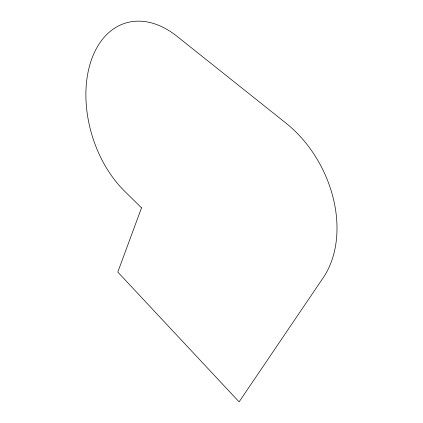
<?xml version="1.0" encoding="UTF-8"?>
<svg xmlns="http://www.w3.org/2000/svg" width="423" height="423" viewBox="0 0 423 423"><rect width="100%" height="100%" fill="white"/><g stroke="black" fill="none" stroke-linecap="round" stroke-linejoin="round"><path stroke-width="0.63" d="M141.52 207.852L117.8 272.074L239.106 401.85L323.188 277.779A106.337 77.895 63 0 0 285.948 123.109L176.862 36.198A98.184 64.994 72.9 0 0 91.119 60.711A98.184 64.994 72.9 0 0 124.431 191.016L141.52 207.852"/></g></svg>
